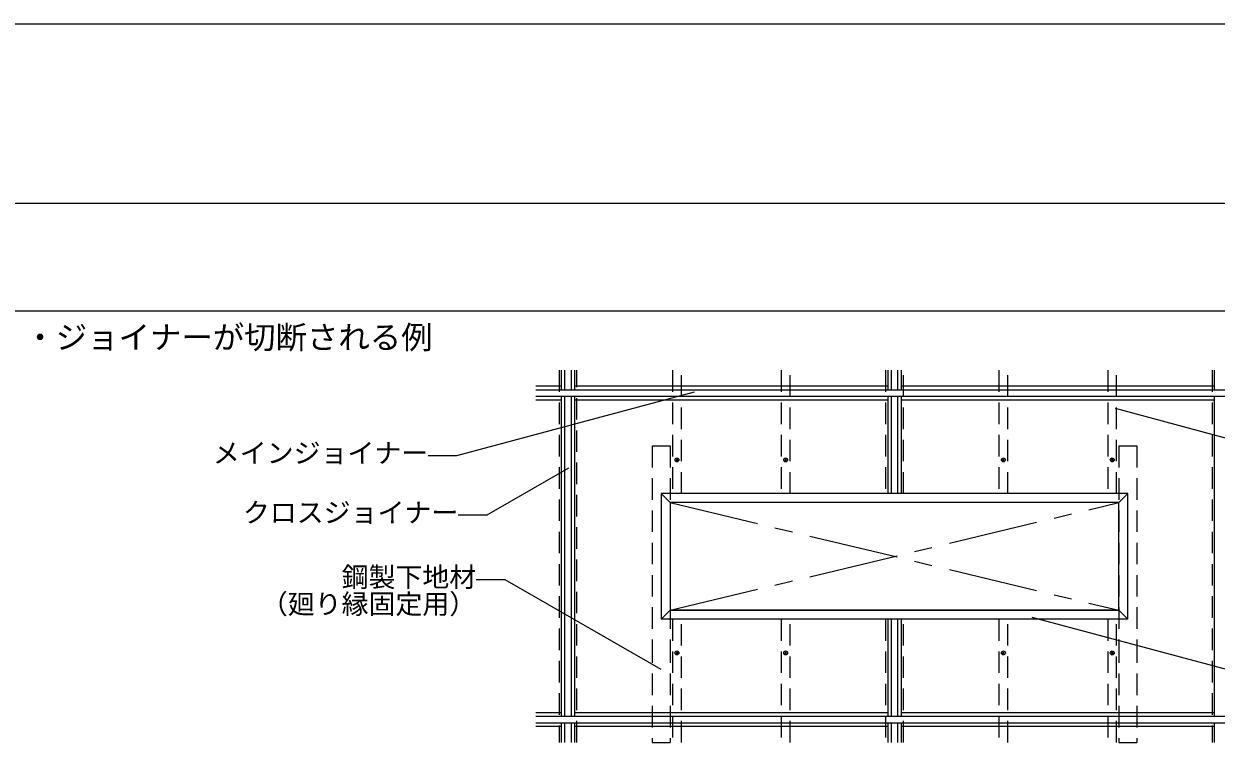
# Model space of a CAD drawing. Units: millimetres on the paper, with parts at other scales. Extents: x -195 to 195, y -140 to 138.
# Drawn here: x 93.2 to 159.7, y 97.1 to 137.5 of the extents above; entities that cross this region are included whole.
import ezdxf
from ezdxf.enums import TextEntityAlignment as Align

# ---------------------------------------------------------------- set-up
doc = ezdxf.new("R2010")
doc.units = ezdxf.units.MM
doc.linetypes.add('CHAIN1', pattern=[8, 5, -1, 1, -1])
doc.linetypes.add('DASHED1', pattern=[1.8, 1.2, -0.6])
for name, color, linetype, lineweight in [('8-2_メインジョイナー', 3, 'Continuous', 18), ('8-3_クロスジョイナー', 2, 'Continuous', 25), ('8-4_野縁', 4, 'DASHED1', 9), ('8-6_文字・矢印', 7, 'Continuous', 18), ('8-B_補強金具・金具・その他', 3, 'Continuous', 18), ('8-C_ビス・アンカーボルト・強調図形', 2, 'Continuous', 25), ('8-D_パネル', 4, 'CHAIN1', 9), ('F-3_クロスジョイナー', 3, 'Continuous', 18)]:
    doc.layers.add(name, color=color, linetype=linetype, lineweight=lineweight)
doc.styles.add('ＭＳ ゴシック', font='')
doc.styles.get('ＭＳ ゴシック').set_extended_font_data('MS Gothic')

msp = doc.modelspace()

# ---------------------------------------------------------------- linework, layer by layer
at = {"layer": '8-2_メインジョイナー'}
for p, q in [((123.171, 117.299), (121.75, 117.299)), ((161.75, 117.082), (121.75, 117.082)), ((141.371, 117.299), (123.931, 117.299)), ((159.571, 117.299), (142.131, 117.299)), ((121.75, 116.742), (161.75, 116.742)), ((121.75, 116.539), (123.171, 116.539)), ((123.931, 116.539), (141.371, 116.539)), ((142.131, 116.539), (159.571, 116.539)), ((123.171, 99.099), (121.75, 99.099)), ((141.371, 99.099), (123.931, 99.099)), ((159.571, 99.099), (142.131, 99.099)), ((161.75, 98.882), (121.75, 98.882)), ((121.75, 98.542), (161.75, 98.542)), ((121.75, 98.339), (123.171, 98.339)), ((123.931, 98.339), (141.371, 98.339)), ((142.131, 98.339), (159.571, 98.339))]:
    msp.add_line(p, q, dxfattribs=at)
at = {"layer": '8-3_クロスジョイナー'}
for p, q in [((123.171, 118.186), (123.171, 117.082)), ((123.381, 117.082), (123.381, 118.186)), ((123.719, 118.186), (123.719, 117.082)), ((123.931, 117.082), (123.931, 118.186)), ((141.371, 118.186), (141.371, 117.082)), ((141.581, 117.082), (141.581, 118.186)), ((141.919, 118.186), (141.919, 117.082)), ((142.131, 117.082), (142.131, 118.186)), ((159.571, 118.186), (159.571, 117.082)), ((123.171, 116.742), (123.171, 98.882)), ((123.381, 98.882), (123.381, 116.742)), ((123.719, 116.742), (123.719, 98.882)), ((123.931, 98.882), (123.931, 116.742)), ((141.371, 116.742), (141.371, 111.313)), ((141.581, 111.306), (141.581, 116.742)), ((141.919, 116.742), (141.919, 111.306)), ((142.131, 111.313), (142.131, 116.742)), ((159.571, 116.742), (159.571, 98.882)), ((141.371, 104.312), (141.371, 98.882)), ((141.581, 98.882), (141.581, 104.306)), ((141.919, 104.306), (141.919, 98.882)), ((142.131, 98.882), (142.131, 104.312)), ((123.171, 98.542), (123.171, 97.439)), ((123.381, 97.439), (123.381, 98.542)), ((123.719, 98.542), (123.719, 97.439)), ((123.931, 97.439), (123.931, 98.542)), ((141.371, 98.542), (141.371, 97.439)), ((141.581, 97.439), (141.581, 98.542)), ((141.919, 98.542), (141.919, 97.439)), ((142.131, 97.439), (142.131, 98.542)), ((159.571, 98.542), (159.571, 97.439))]:
    msp.add_line(p, q, dxfattribs=at)
at = {"layer": '8-4_野縁'}
for p, q in [((123.051, 118.186), (123.051, 97.439)), ((124.051, 97.439), (124.051, 118.186)), ((129.37, 118.186), (129.37, 111.313)), ((129.87, 111.313), (129.87, 118.186)), ((135.43, 118.186), (135.43, 111.313)), ((135.93, 111.313), (135.93, 118.186)), ((141.251, 118.186), (141.251, 111.313)), ((142.251, 111.313), (142.251, 118.186)), ((147.57, 118.186), (147.57, 111.313)), ((148.07, 111.313), (148.07, 118.186)), ((153.63, 118.186), (153.63, 111.313)), ((154.13, 111.313), (154.13, 118.186)), ((159.451, 118.186), (159.451, 97.439)), ((128.25, 113.973), (128.25, 103.08)), ((128.25, 113.973), (129.25, 113.973)), ((129.25, 113.973), (129.25, 103.08)), ((154.25, 113.973), (154.25, 103.08)), ((154.25, 113.973), (155.25, 113.973)), ((155.25, 113.973), (155.25, 103.08)), ((129.37, 104.312), (129.37, 97.439)), ((129.87, 97.439), (129.87, 104.312)), ((135.43, 104.312), (135.43, 97.439)), ((135.93, 97.439), (135.93, 104.312)), ((141.251, 104.312), (141.251, 97.439)), ((142.251, 97.439), (142.251, 104.312)), ((147.57, 104.312), (147.57, 97.439)), ((148.07, 97.439), (148.07, 104.312)), ((153.63, 104.312), (153.63, 97.439)), ((154.13, 97.439), (154.13, 104.312)), ((128.25, 103.08), (128.25, 97.439)), ((129.25, 103.08), (129.25, 97.439)), ((154.25, 103.08), (154.25, 97.439)), ((155.25, 103.08), (155.25, 97.439)), ((128.25, 97.439), (129.25, 97.439)), ((154.25, 97.439), (155.25, 97.439))]:
    msp.add_line(p, q, dxfattribs=at)
at = {"layer": '8-6_文字・矢印'}
for p, q in [((117.361, 113.445), (130.607, 116.994)), ((165.107, 113.09), (154.066, 116.048)), ((115.754, 113.445), (117.361, 113.445)), ((119.039, 110.129), (123.589, 112.755)), ((117.431, 110.129), (119.039, 110.129)), ((118.431, 106.53), (120.038, 106.53)), ((120.038, 106.53), (128.723, 101.516)), ((161.824, 101.086), (149.424, 104.408))]:
    msp.add_line(p, q, dxfattribs=at)
at = {"layer": '8-B_補強金具・金具・その他'}
for p, q in [((129.25, 110.813), (128.75, 111.313)), ((128.75, 111.313), (128.75, 104.312)), ((154.75, 111.313), (128.75, 111.313)), ((154.25, 110.813), (154.75, 111.313)), ((154.75, 104.312), (154.75, 111.313)), ((154.25, 110.813), (129.25, 110.813)), ((129.25, 110.813), (129.25, 104.812)), ((154.25, 110.813), (129.25, 110.813)), ((154.25, 104.812), (154.25, 110.813)), ((129.25, 104.812), (128.75, 104.312)), ((154.25, 104.812), (154.75, 104.312)), ((154.75, 104.312), (128.75, 104.312))]:
    msp.add_line(p, q, dxfattribs=at)
msp.add_lwpolyline([(154.25, 104.812), (129.25, 104.812), (154.25, 104.812)], dxfattribs=at)
at = {"layer": '8-C_ビス・アンカーボルト・強調図形'}
for p, q in [((129.576, 113.183), (129.598, 113.182)), ((129.598, 113.203), (129.602, 113.199)), ((129.598, 113.182), (129.602, 113.186)), ((129.598, 113.182), (129.607, 113.178)), ((129.61, 113.215), (129.607, 113.207)), ((129.607, 113.207), (129.61, 113.203)), ((129.607, 113.178), (129.61, 113.182)), ((129.611, 113.237), (129.61, 113.215)), ((129.61, 113.215), (129.614, 113.211)), ((129.632, 113.192), (129.61, 113.192)), ((129.61, 113.17), (129.614, 113.174)), ((129.621, 113.203), (129.621, 113.182)), ((129.631, 113.215), (129.627, 113.211)), ((129.631, 113.17), (129.627, 113.174)), ((129.63, 113.148), (129.631, 113.17)), ((129.635, 113.207), (129.631, 113.203)), ((129.635, 113.178), (129.631, 113.182)), ((129.631, 113.17), (129.635, 113.178)), ((129.643, 113.203), (129.635, 113.207)), ((129.643, 113.203), (129.639, 113.199)), ((129.643, 113.182), (129.639, 113.186)), ((129.666, 113.202), (129.643, 113.203)), ((135.636, 113.183), (135.658, 113.182)), ((135.658, 113.203), (135.662, 113.199)), ((135.658, 113.182), (135.662, 113.186)), ((135.658, 113.182), (135.667, 113.178)), ((135.67, 113.215), (135.667, 113.207)), ((135.667, 113.207), (135.67, 113.203)), ((135.667, 113.178), (135.67, 113.182)), ((135.671, 113.237), (135.67, 113.215)), ((135.67, 113.215), (135.674, 113.211)), ((135.692, 113.192), (135.67, 113.192)), ((135.67, 113.17), (135.674, 113.174)), ((135.681, 113.203), (135.681, 113.182)), ((135.691, 113.215), (135.687, 113.211)), ((135.691, 113.17), (135.687, 113.174)), ((135.69, 113.148), (135.691, 113.17)), ((135.695, 113.207), (135.691, 113.203)), ((135.695, 113.178), (135.691, 113.182)), ((135.691, 113.17), (135.695, 113.178)), ((135.703, 113.203), (135.695, 113.207)), ((135.703, 113.203), (135.699, 113.199)), ((135.703, 113.182), (135.699, 113.186)), ((135.726, 113.202), (135.703, 113.203)), ((147.776, 113.202), (147.798, 113.203)), ((147.798, 113.203), (147.807, 113.207)), ((147.798, 113.203), (147.802, 113.199)), ((147.798, 113.182), (147.802, 113.186)), ((147.807, 113.207), (147.81, 113.203)), ((147.807, 113.178), (147.81, 113.182)), ((147.81, 113.17), (147.807, 113.178)), ((147.81, 113.215), (147.814, 113.211)), ((147.81, 113.192), (147.832, 113.192)), ((147.81, 113.17), (147.814, 113.174)), ((147.811, 113.148), (147.81, 113.17)), ((147.821, 113.203), (147.821, 113.182)), ((147.831, 113.215), (147.827, 113.211)), ((147.831, 113.17), (147.827, 113.174)), ((147.83, 113.237), (147.831, 113.215)), ((147.831, 113.215), (147.835, 113.207)), ((147.835, 113.207), (147.831, 113.203)), ((147.835, 113.178), (147.831, 113.182)), ((147.843, 113.182), (147.835, 113.178)), ((147.843, 113.203), (147.839, 113.199)), ((147.843, 113.182), (147.839, 113.186)), ((147.866, 113.183), (147.843, 113.182)), ((153.836, 113.202), (153.858, 113.203)), ((153.858, 113.203), (153.867, 113.207)), ((153.858, 113.203), (153.862, 113.199)), ((153.858, 113.182), (153.862, 113.186)), ((153.867, 113.207), (153.87, 113.203)), ((153.867, 113.178), (153.87, 113.182)), ((153.87, 113.17), (153.867, 113.178)), ((153.87, 113.215), (153.874, 113.211)), ((153.87, 113.192), (153.892, 113.192)), ((153.87, 113.17), (153.874, 113.174)), ((153.871, 113.148), (153.87, 113.17)), ((153.881, 113.203), (153.881, 113.182)), ((153.891, 113.215), (153.887, 113.211)), ((153.891, 113.17), (153.887, 113.174)), ((153.89, 113.237), (153.891, 113.215)), ((153.891, 113.215), (153.895, 113.207)), ((153.895, 113.207), (153.891, 113.203)), ((153.895, 113.178), (153.891, 113.182)), ((153.903, 113.182), (153.895, 113.178)), ((153.903, 113.203), (153.899, 113.199)), ((153.903, 113.182), (153.899, 113.186)), ((153.926, 113.183), (153.903, 113.182)), ((129.576, 102.442), (129.598, 102.443)), ((129.598, 102.443), (129.607, 102.447)), ((129.598, 102.443), (129.602, 102.439)), ((129.598, 102.422), (129.602, 102.426)), ((129.607, 102.447), (129.61, 102.443)), ((129.607, 102.418), (129.61, 102.422)), ((129.61, 102.41), (129.607, 102.418)), ((129.61, 102.455), (129.614, 102.451)), ((129.632, 102.432), (129.61, 102.432)), ((129.61, 102.41), (129.614, 102.414)), ((129.611, 102.388), (129.61, 102.41)), ((129.621, 102.422), (129.621, 102.443)), ((129.631, 102.455), (129.627, 102.451)), ((129.631, 102.41), (129.627, 102.414)), ((129.63, 102.477), (129.631, 102.455)), ((129.631, 102.455), (129.635, 102.447)), ((129.635, 102.447), (129.631, 102.443)), ((129.635, 102.418), (129.631, 102.422)), ((129.643, 102.422), (129.635, 102.418)), ((129.643, 102.443), (129.639, 102.439)), ((129.643, 102.422), (129.639, 102.426)), ((129.666, 102.423), (129.643, 102.422)), ((135.636, 102.442), (135.658, 102.443)), ((135.658, 102.443), (135.667, 102.447)), ((135.658, 102.443), (135.662, 102.439)), ((135.658, 102.422), (135.662, 102.426)), ((135.667, 102.447), (135.67, 102.443)), ((135.667, 102.418), (135.67, 102.422)), ((135.67, 102.41), (135.667, 102.418)), ((135.67, 102.455), (135.674, 102.451)), ((135.692, 102.432), (135.67, 102.432)), ((135.67, 102.41), (135.674, 102.414)), ((135.671, 102.388), (135.67, 102.41)), ((135.681, 102.422), (135.681, 102.443)), ((135.691, 102.455), (135.687, 102.451)), ((135.691, 102.41), (135.687, 102.414)), ((135.69, 102.477), (135.691, 102.455)), ((135.691, 102.455), (135.695, 102.447)), ((135.695, 102.447), (135.691, 102.443)), ((135.695, 102.418), (135.691, 102.422)), ((135.703, 102.422), (135.695, 102.418)), ((135.703, 102.443), (135.699, 102.439)), ((135.703, 102.422), (135.699, 102.426)), ((135.726, 102.423), (135.703, 102.422)), ((147.776, 102.423), (147.798, 102.422)), ((147.798, 102.443), (147.802, 102.439)), ((147.798, 102.422), (147.802, 102.426)), ((147.798, 102.422), (147.807, 102.418)), ((147.81, 102.455), (147.807, 102.447)), ((147.807, 102.447), (147.81, 102.443)), ((147.807, 102.418), (147.81, 102.422)), ((147.811, 102.477), (147.81, 102.455)), ((147.81, 102.455), (147.814, 102.451)), ((147.81, 102.432), (147.832, 102.432)), ((147.81, 102.41), (147.814, 102.414)), ((147.821, 102.422), (147.821, 102.443)), ((147.831, 102.455), (147.827, 102.451)), ((147.831, 102.41), (147.827, 102.414)), ((147.83, 102.388), (147.831, 102.41)), ((147.835, 102.447), (147.831, 102.443)), ((147.835, 102.418), (147.831, 102.422)), ((147.831, 102.41), (147.835, 102.418)), ((147.843, 102.443), (147.835, 102.447)), ((147.843, 102.443), (147.839, 102.439)), ((147.843, 102.422), (147.839, 102.426)), ((147.866, 102.442), (147.843, 102.443)), ((153.836, 102.423), (153.858, 102.422)), ((153.858, 102.443), (153.862, 102.439)), ((153.858, 102.422), (153.862, 102.426)), ((153.858, 102.422), (153.867, 102.418)), ((153.87, 102.455), (153.867, 102.447)), ((153.867, 102.447), (153.87, 102.443)), ((153.867, 102.418), (153.87, 102.422)), ((153.871, 102.477), (153.87, 102.455)), ((153.87, 102.455), (153.874, 102.451)), ((153.87, 102.432), (153.892, 102.432)), ((153.87, 102.41), (153.874, 102.414)), ((153.881, 102.422), (153.881, 102.443)), ((153.891, 102.455), (153.887, 102.451)), ((153.891, 102.41), (153.887, 102.414)), ((153.89, 102.388), (153.891, 102.41)), ((153.895, 102.447), (153.891, 102.443)), ((153.895, 102.418), (153.891, 102.422)), ((153.891, 102.41), (153.895, 102.418)), ((153.903, 102.443), (153.895, 102.447)), ((153.903, 102.443), (153.899, 102.439)), ((153.903, 102.422), (153.899, 102.426)), ((153.926, 102.442), (153.903, 102.443))]:
    msp.add_line(p, q, dxfattribs=at)
for points in [[(129.576, 113.202), (129.598, 113.203), (129.607, 113.207)], [(129.611, 113.148), (129.61, 113.17), (129.607, 113.178)], [(129.63, 113.237), (129.631, 113.215), (129.635, 113.207)], [(129.666, 113.183), (129.643, 113.182), (129.635, 113.178)], [(135.636, 113.202), (135.658, 113.203), (135.667, 113.207)], [(135.671, 113.148), (135.67, 113.17), (135.667, 113.178)], [(135.69, 113.237), (135.691, 113.215), (135.695, 113.207)], [(135.726, 113.183), (135.703, 113.182), (135.695, 113.178)], [(147.776, 113.183), (147.798, 113.182), (147.807, 113.178)], [(147.811, 113.237), (147.81, 113.215), (147.807, 113.207)], [(147.83, 113.148), (147.831, 113.17), (147.835, 113.178)], [(147.866, 113.202), (147.843, 113.203), (147.835, 113.207)], [(153.836, 113.183), (153.858, 113.182), (153.867, 113.178)], [(153.871, 113.237), (153.87, 113.215), (153.867, 113.207)], [(153.89, 113.148), (153.891, 113.17), (153.895, 113.178)], [(153.926, 113.202), (153.903, 113.203), (153.895, 113.207)], [(129.576, 102.423), (129.598, 102.422), (129.607, 102.418)], [(129.611, 102.477), (129.61, 102.455), (129.607, 102.447)], [(129.63, 102.388), (129.631, 102.41), (129.635, 102.418)], [(129.666, 102.442), (129.643, 102.443), (129.635, 102.447)], [(135.636, 102.423), (135.658, 102.422), (135.667, 102.418)], [(135.671, 102.477), (135.67, 102.455), (135.667, 102.447)], [(135.69, 102.388), (135.691, 102.41), (135.695, 102.418)], [(135.726, 102.442), (135.703, 102.443), (135.695, 102.447)], [(147.776, 102.442), (147.798, 102.443), (147.807, 102.447)], [(147.811, 102.388), (147.81, 102.41), (147.807, 102.418)], [(147.83, 102.477), (147.831, 102.455), (147.835, 102.447)], [(147.866, 102.423), (147.843, 102.422), (147.835, 102.418)], [(153.836, 102.442), (153.858, 102.443), (153.867, 102.447)], [(153.871, 102.388), (153.87, 102.41), (153.867, 102.418)], [(153.89, 102.477), (153.891, 102.455), (153.895, 102.447)], [(153.926, 102.423), (153.903, 102.422), (153.895, 102.418)]]:
    msp.add_lwpolyline(points, dxfattribs=at)
for centre in [(129.621, 113.192), (135.681, 113.192), (147.821, 113.192), (153.881, 113.192), (129.621, 102.432), (135.681, 102.432), (147.821, 102.432), (153.881, 102.432)]:
    msp.add_circle(centre, 0.11, dxfattribs=at)
for centre, radius, start, end in [((129.621, 113.192), 0.046, 167.57653, 192.42347), ((129.621, 113.192), 0.0229, 162.48255, 197.51745), ((129.621, 113.192), 0.046, 77.57653, 102.42347), ((129.621, 113.192), 0.046, 257.57653, 282.42347), ((129.621, 113.192), 0.0229, 72.48255, 107.51745), ((129.621, 113.192), 0.0229, 252.48255, 287.51745), ((129.621, 113.192), 0.0229, 342.48255, 17.51745), ((129.621, 113.192), 0.046, 347.57653, 12.42347), ((135.681, 113.192), 0.046, 167.57653, 192.42347), ((135.681, 113.192), 0.0229, 162.48255, 197.51745), ((135.681, 113.192), 0.046, 77.57653, 102.42347), ((135.681, 113.192), 0.046, 257.57653, 282.42347), ((135.681, 113.192), 0.0229, 72.48255, 107.51745), ((135.681, 113.192), 0.0229, 252.48255, 287.51745), ((135.681, 113.192), 0.0229, 342.48255, 17.51745), ((135.681, 113.192), 0.046, 347.57653, 12.42347), ((147.821, 113.192), 0.046, 167.57653, 192.42347), ((147.821, 113.192), 0.0229, 162.48255, 197.51745), ((147.821, 113.192), 0.046, 77.57653, 102.42347), ((147.821, 113.192), 0.046, 257.57653, 282.42347), ((147.821, 113.192), 0.0229, 72.48255, 107.51745), ((147.821, 113.192), 0.0229, 252.48255, 287.51745), ((147.821, 113.192), 0.0229, 342.48255, 17.51745), ((147.821, 113.192), 0.046, 347.57653, 12.42347), ((153.881, 113.192), 0.046, 167.57653, 192.42347), ((153.881, 113.192), 0.0229, 162.48255, 197.51745), ((153.881, 113.192), 0.046, 77.57653, 102.42347), ((153.881, 113.192), 0.046, 257.57653, 282.42347), ((153.881, 113.192), 0.0229, 72.48255, 107.51745), ((153.881, 113.192), 0.0229, 252.48255, 287.51745), ((153.881, 113.192), 0.0229, 342.48255, 17.51745), ((153.881, 113.192), 0.046, 347.57653, 12.42347), ((129.621, 102.432), 0.046, 167.57653, 192.42347), ((129.621, 102.432), 0.0229, 162.48255, 197.51745), ((129.621, 102.432), 0.046, 77.57653, 102.42347), ((129.621, 102.432), 0.046, 257.57653, 282.42347), ((129.621, 102.432), 0.0229, 72.48255, 107.51745), ((129.621, 102.432), 0.0229, 252.48255, 287.51745), ((129.621, 102.432), 0.0229, 342.48255, 17.51745), ((129.621, 102.432), 0.046, 347.57653, 12.42347), ((135.681, 102.432), 0.046, 167.57653, 192.42347), ((135.681, 102.432), 0.0229, 162.48255, 197.51745), ((135.681, 102.432), 0.046, 77.57653, 102.42347), ((135.681, 102.432), 0.046, 257.57653, 282.42347), ((135.681, 102.432), 0.0229, 72.48255, 107.51745), ((135.681, 102.432), 0.0229, 252.48255, 287.51745), ((135.681, 102.432), 0.0229, 342.48255, 17.51745), ((135.681, 102.432), 0.046, 347.57653, 12.42347), ((147.821, 102.432), 0.046, 167.57653, 192.42347), ((147.821, 102.432), 0.0229, 162.48255, 197.51745), ((147.821, 102.432), 0.046, 77.57653, 102.42347), ((147.821, 102.432), 0.046, 257.57653, 282.42347), ((147.821, 102.432), 0.0229, 72.48255, 107.51745), ((147.821, 102.432), 0.0229, 252.48255, 287.51745), ((147.821, 102.432), 0.0229, 342.48255, 17.51745), ((147.821, 102.432), 0.046, 347.57653, 12.42347), ((153.881, 102.432), 0.046, 167.57653, 192.42347), ((153.881, 102.432), 0.0229, 162.48255, 197.51745), ((153.881, 102.432), 0.046, 77.57653, 102.42347), ((153.881, 102.432), 0.046, 257.57653, 282.42347), ((153.881, 102.432), 0.0229, 72.48255, 107.51745), ((153.881, 102.432), 0.0229, 252.48255, 287.51745), ((153.881, 102.432), 0.0229, 342.48255, 17.51745), ((153.881, 102.432), 0.046, 347.57653, 12.42347)]:
    msp.add_arc(centre, radius, start, end, dxfattribs=at)
at = {"layer": '8-D_パネル', "linetype": 'Continuous'}
msp.add_line((129.25, 110.813), (129.25, 107.715), dxfattribs=at)
at = {"layer": '8-D_パネル'}
for p, q in [((129.25, 110.813), (154.25, 104.812)), ((129.25, 104.812), (154.25, 110.813))]:
    msp.add_line(p, q, dxfattribs=at)
at = {"layer": 'F-3_クロスジョイナー'}
for p, q in [((-195, 137.5), (195, 137.5)), ((-195, 127.5), (195, 127.5)), ((2, 121.5), (191, 121.5))]:
    msp.add_line(p, q, dxfattribs=at)
msp.add_lwpolyline([(-195, 137.5), (195, 137.5), (195, -137.5)], dxfattribs=at)

# ---------------------------------------------------------------- texts
at = {"layer": '8-6_文字・矢印', "style": 'ＭＳ ゴシック'}
for s, height, p in [('・ジョイナーが切断される例', 1.283, (93.25, 119)), ('メインジョイナー', 1.1, (103.754, 112.695)), ('クロスジョイナー', 1.1, (105.431, 109.379)), ('鋼製下地材', 1.1, (110.931, 105.78)), ('（廻り縁固定用）', 1.1, (106.431, 104.28))]:
    msp.add_text(s, height=height, dxfattribs=at).set_placement(p, align=Align.BOTTOM_LEFT)

doc.saveas('drawing.dxf')
